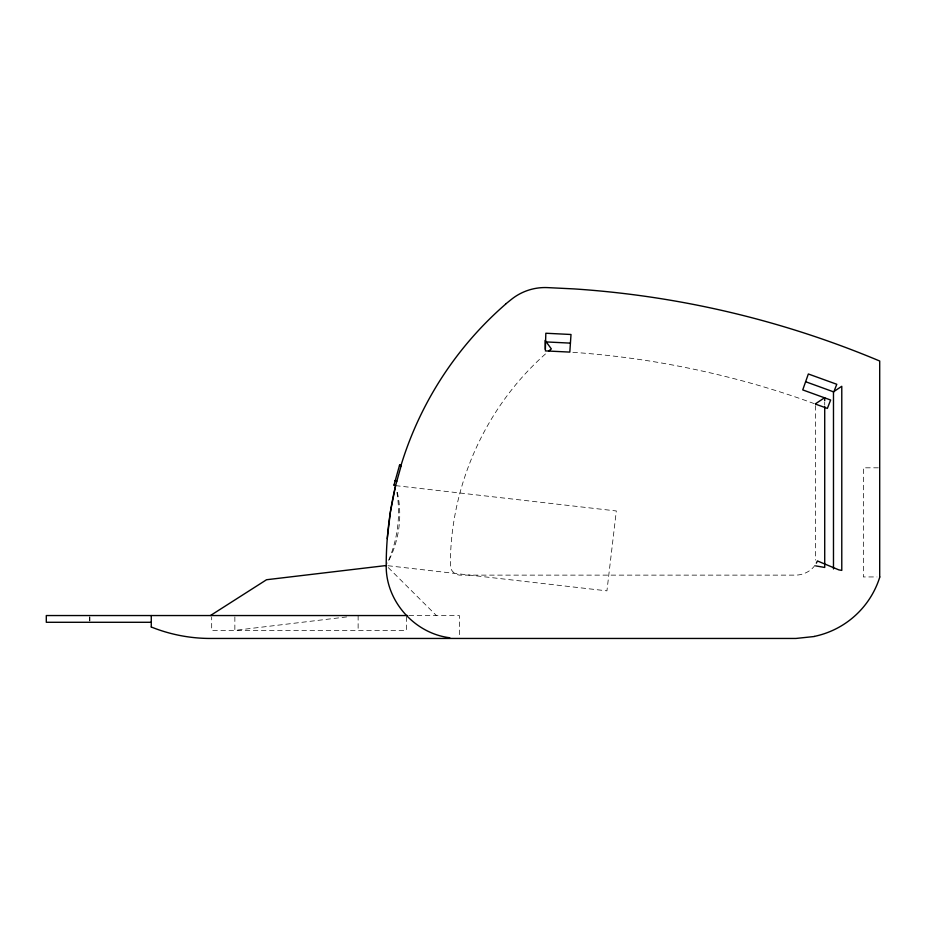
<?xml version="1.0" encoding="UTF-8"?>
<svg xmlns="http://www.w3.org/2000/svg" width="926" height="926" viewBox="0 0 926 926"><rect width="100%" height="100%" fill="white"/><g stroke="black" fill="none" stroke-linecap="round" stroke-linejoin="round"><path stroke-width="0.69" stroke-dasharray="4.63 3.47" d="M815.019 565.242C810.389 571.886 802.229 575.428 794.23 575.127L461.727 575.127C455.742 575.845 449.839 570.856 450.36 564.686C450.372 484.9 486.115 406.167 546.004 353.477M346.671 616.924L234.857 630.375L234.857 616.901M878.334 467.815L863.345 467.815L863.345 576.944L876.968 576.944M409.049 615.547L459.365 615.547L459.365 637.019M395.599 485.629L616.322 510.955L606.935 590.857L387.635 565.693M814.301 403.667C763.475 384.973 710.809 371.407 657.437 362.298A888.393 888.393 0 0 0 571.215 352.193M388.249 567.58L436.389 615.547M824.719 402.197L824.719 405.09M815.632 405.588L815.632 560.137M406.433 616.901L406.433 630.375L211.684 630.375L211.684 616.901M358.13 615.547L358.13 630.375M89.868 616.901L89.868 620.941M89.706 616.901L89.706 620.941M397.323 492.296A103.099 103.099 0 0 1 387.531 563.112M396.907 492.331A122.197 122.197 0 0 1 387.936 561.804"/><path stroke-width="1.39" d="M387.253 538.689L390.39 511.997L395.599 485.629L401.178 465.662M393.967 485.166L399.662 464.817L401.282 465.28M816.338 563.158L817.427 560.948L838.852 569.884L841.78 570.393L841.78 386.281L833.979 391.478L836.791 384.29L808.352 373.977L802.738 389.904L830.645 400.02L827.369 408.401L815.632 404.141M505.584 304.064L511.326 299.445A53.882 53.882 0 0 1 547.185 287.592L574.108 288.912A951.65 951.65 0 0 1 879.712 361.024L879.7 576.944M548.678 351.047L551.34 348.905L545.136 340.398L545.345 349.715L545.831 333.244L571.006 334.494L569.814 352.1L545.31 350.885M815.632 403.701L824.719 397.648L824.719 400.761M210.434 615.547L266.549 579.734L386.211 565.531A344.819 344.819 0 0 1 395.599 485.629L394.001 485.05M814.429 636.498L795.932 638.454L210.434 638.454A158.45 158.45 0 0 1 151.274 627.006M407.602 615.547L46.3 615.547L46.3 622.284L151.274 622.284M545.645 341.902L570.428 343.129M815.632 565.879L824.719 567.453L824.719 406.526M449.793 637.759C414.593 633.5 385.667 601.124 386.211 565.531M399.5 465.408L401.12 465.859M395.217 480.721L396.837 481.173L395.182 480.825M805.62 381.72L833.794 391.941M833.481 391.825L833.481 568.958M151.274 615.547L151.274 627.006M401.097 465.118A348.037 348.037 0 0 1 505.642 304.133M879.816 576.979A87.079 87.079 0 0 1 814.405 636.382"/></g></svg>
